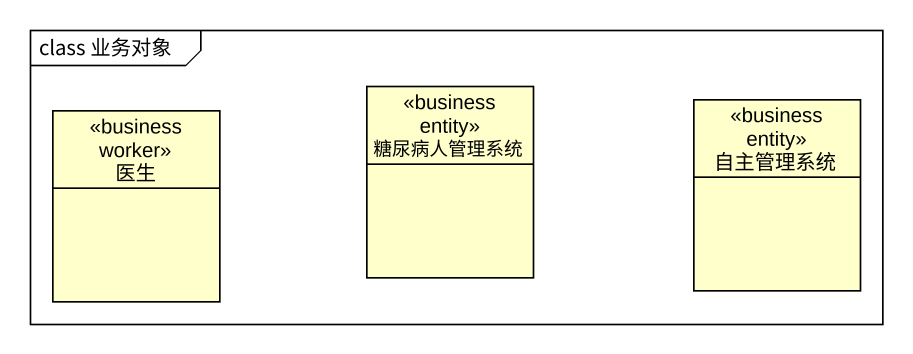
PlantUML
@startuml
mainframe class 业务对象
hide circle
hide empty members
class 医生 <<business worker>>
class 糖尿病人管理系统 <<business entity>>
class 自主管理系统 <<business entity>>
@enduml
